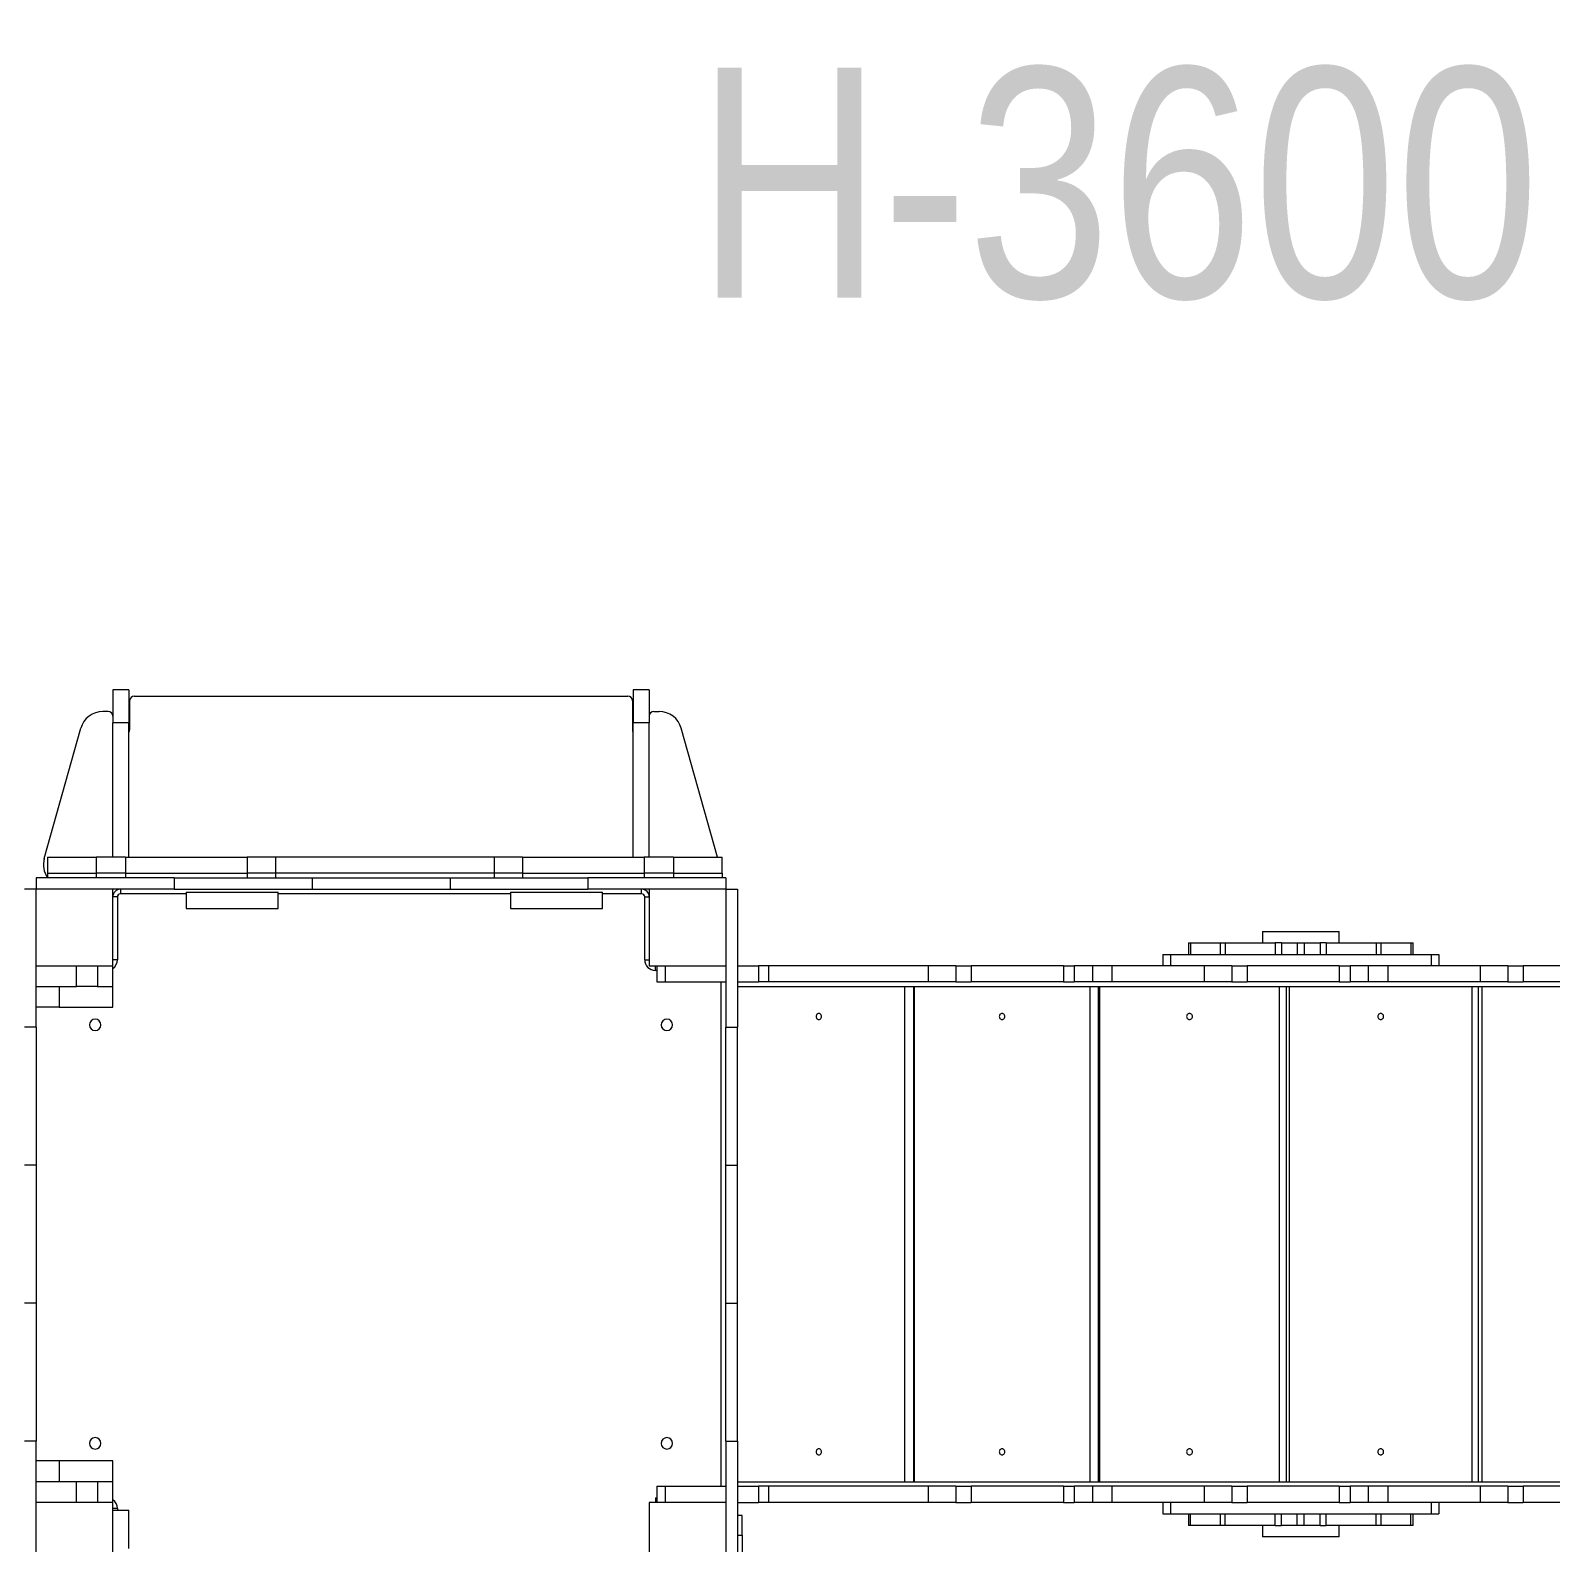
# Model space of a CAD drawing. Header units: millimetres. Extents: x -8113 to 7554, y -5964 to 7452.
# Drawn here: x -2543 to -560, y 1990 to 3963 of the extents above; entities that cross this region are included whole.
import ezdxf

# ---------------------------------------------------------------- set-up
doc = ezdxf.new("R2010")
doc.units = ezdxf.units.MM
for name, color, linetype in [('DIKOM_ОБЪЕКТ', 7, 'Continuous'), ('DIKOM_РАЗМЕР_ЗОНА', 7, 'Continuous'), ('DIKOM_РАЗМЕР_ОБЪЕКТА', 7, 'Continuous')]:
    doc.layers.add(name, color=color, linetype=linetype)
doc.styles.add('style1', font='arial.ttf', dxfattribs={"width": 0.8})
doc.dimstyles.new('1-50', dxfattribs={"dimtxt": 300, "dimasz": 200, "dimexe": 100, "dimexo": 0, "dimgap": 100, "dimtad": 1, "dimtxsty": 'style1', "dimcen": 200, "dimclrd": 7, "dimclre": 7, "dimclrt": 7, "dimadec": 1, "dimazin": 2, "dimtfac": 1, "dimtmove": 0, "dimatfit": 2, "dimfxl": 0, "dimlwd": 25, "dimlwe": 18, "dimarcsym": 0})

# ---------------------------------------------------------------- blocks, each defined once
blk = doc.blocks.new('*D1')
at = {"layer": 'Defpoints', "color": 0, "transparency": 16777216}
for p in [(1.1, 5452.2), (-6929.6, -2947.8), (-2475.9, -2947.8)]:
    blk.add_point(p, dxfattribs=at)
at = {"layer": 'DIKOM_РАЗМЕР_ОБЪЕКТА', "color": 7, "lineweight": 18, "transparency": 16777216}
for p, q in [((1.1, 5452.2), (-7029.6, 5452.2)), ((-2475.9, -2947.8), (-7029.6, -2947.8))]:
    blk.add_line(p, q, dxfattribs=at)
at = {"layer": 'DIKOM_РАЗМЕР_ОБЪЕКТА', "color": 7, "lineweight": 25, "transparency": 16777216}
blk.add_line((-6929.6, 5252.2), (-6929.6, -2747.8), dxfattribs=at)
at = {"layer": 'DIKOM_РАЗМЕР_ОБЪЕКТА', "color": 7, "transparency": 16777216}
for points in [[(-6963, 5252.2), (-6896.3, 5252.2), (-6929.6, 5452.2)], [(-6963, -2747.8), (-6896.3, -2747.8), (-6929.6, -2947.8)]]:
    blk.add_solid(points, dxfattribs=at)
at = {"layer": 'DIKOM_РАЗМЕР_ОБЪЕКТА', "color": 7, "transparency": 16777216, "insert": (-7182.8, 1252.2), "char_height": 300, "attachment_point": 5, "rotation": 90, "style": 'style1'}
blk.add_mtext('8400', dxfattribs=at)
blk = doc.blocks.new('*D3')
at = {"layer": 'Defpoints', "color": 0, "transparency": 16777216}
for p in [(316.1, 7452.2), (-7663, -4447.8), (-3035.9, -4447.8)]:
    blk.add_point(p, dxfattribs=at)
at = {"layer": 'DIKOM_РАЗМЕР_ЗОНА', "color": 7, "lineweight": 18, "transparency": 16777216}
for p, q in [((316.1, 7452.2), (-7763, 7452.2)), ((-3035.9, -4447.8), (-7763, -4447.8))]:
    blk.add_line(p, q, dxfattribs=at)
at = {"layer": 'DIKOM_РАЗМЕР_ЗОНА', "color": 7, "lineweight": 25, "transparency": 16777216}
blk.add_line((-7663, 7252.2), (-7663, -4247.8), dxfattribs=at)
at = {"layer": 'DIKOM_РАЗМЕР_ЗОНА', "color": 7, "transparency": 16777216}
for points in [[(-7696.3, 7252.2), (-7629.7, 7252.2), (-7663, 7452.2)], [(-7696.3, -4247.8), (-7629.7, -4247.8), (-7663, -4447.8)]]:
    blk.add_solid(points, dxfattribs=at)
at = {"layer": 'DIKOM_РАЗМЕР_ЗОНА', "color": 7, "transparency": 16777216, "insert": (-7916.2, 1502.2), "char_height": 300, "attachment_point": 5, "rotation": 90, "style": 'style1'}
blk.add_mtext('11900', dxfattribs=at)

msp = doc.modelspace()

# ---------------------------------------------------------------- linework, layer by layer
at = {"layer": 'DIKOM_ОБЪЕКТ', "color": 7, "linetype": 'Continuous', "lineweight": 15}
for p, q in [((-2414.92, 3102.707), (-2435.92, 3102.707)), ((-2435.92, 3102.707), (-2435.92, 3060.023)), ((-2414.92, 3102.707), (-2414.92, 3060.023)), ((-2407.92, 3094.707), (-1763.92, 3094.707)), ((-2407.92, 3094.707), (-1763.92, 3094.707)), ((-1735.92, 3102.707), (-1756.92, 3102.707)), ((-1756.92, 3102.707), (-1756.92, 3060.023)), ((-1735.92, 3102.707), (-1735.92, 3060.023)), ((-2441.92, 3074.707), (-2448.766, 3074.707)), ((-2448.766, 3074.707), (-2448.766, 3074.707)), ((-2441.92, 3074.707), (-2448.766, 3074.707)), ((-2441.92, 3074.707), (-2441.92, 3074.707)), ((-2413.92, 3088.707), (-2413.92, 3050.707)), ((-1757.92, 3088.707), (-1757.92, 3050.707)), ((-1729.92, 3074.707), (-1723.074, 3074.707)), ((-1729.92, 3074.707), (-1729.92, 3074.707)), ((-1729.92, 3074.707), (-1723.074, 3074.707)), ((-1723.074, 3074.707), (-1723.074, 3074.707)), ((-2414.92, 3060.023), (-2435.92, 3060.023)), ((-2435.92, 2884.707), (-2435.92, 3060.023)), ((-2414.92, 2884.707), (-2414.92, 3060.023)), ((-1735.92, 3060.023), (-1756.92, 3060.023)), ((-1756.92, 2884.707), (-1756.92, 3060.023)), ((-1735.92, 2884.707), (-1735.92, 3060.023)), ((-2525.255, 2882.796), (-2477.655, 3052.796)), ((-2525.255, 2882.796), (-2477.655, 3052.796)), ((-2477.655, 3052.796), (-2477.655, 3052.796)), ((-1647.12, 2884.707), (-1694.185, 3052.796)), ((-1694.185, 3052.796), (-1694.185, 3052.796)), ((-1647.12, 2884.707), (-1694.185, 3052.796)), ((-2525.255, 2882.796), (-2525.255, 2882.796)), ((-2520.92, 2884.707), (-2520.92, 2863.707)), ((-2520.92, 2884.707), (-2457.637, 2884.707)), ((-2457.637, 2884.707), (-2457.637, 2863.707)), ((-2419.24, 2884.707), (-2457.637, 2884.707)), ((-2419.24, 2884.707), (-2419.24, 2863.707)), ((-2419.24, 2884.707), (-2260.517, 2884.707)), ((-2260.517, 2884.707), (-2260.517, 2863.707)), ((-2223.577, 2884.707), (-2260.517, 2884.707)), ((-2223.577, 2884.707), (-2223.577, 2863.707)), ((-1938.264, 2884.707), (-2223.577, 2884.707)), ((-1938.264, 2884.707), (-1938.264, 2863.707)), ((-1901.323, 2884.707), (-1938.264, 2884.707)), ((-1901.323, 2884.707), (-1901.323, 2863.707)), ((-1901.323, 2884.707), (-1742.601, 2884.707)), ((-1742.601, 2884.707), (-1742.601, 2863.707)), ((-1704.203, 2884.707), (-1742.601, 2884.707)), ((-1704.203, 2884.707), (-1704.203, 2863.707)), ((-1704.203, 2884.707), (-1640.92, 2884.707)), ((-1640.92, 2863.707), (-1640.92, 2884.707)), ((-2535.92, 2857.707), (-2535.92, 2842.707)), ((-2355.92, 2857.707), (-2535.92, 2857.707)), ((-2526.366, 2874.707), (-2526.366, 2874.707)), ((-2520.92, 2863.707), (-2457.637, 2863.707)), ((-2520.92, 2863.707), (-2520.92, 2857.707)), ((-2520.92, 2863.707), (-2457.637, 2863.707)), ((-2419.24, 2863.707), (-2457.637, 2863.707)), ((-2419.24, 2863.707), (-2457.637, 2863.707)), ((-2457.637, 2863.707), (-2457.637, 2857.707)), ((-2419.24, 2863.707), (-2260.517, 2863.707)), ((-2419.24, 2863.707), (-2260.517, 2863.707)), ((-2419.24, 2863.707), (-2419.24, 2857.707)), ((-2355.92, 2857.707), (-2355.92, 2842.707)), ((-2355.92, 2857.707), (-2175.92, 2857.707)), ((-2223.577, 2863.707), (-2260.517, 2863.707)), ((-2223.577, 2863.707), (-2260.517, 2863.707)), ((-2260.517, 2863.707), (-2260.517, 2857.707)), ((-1938.264, 2863.707), (-2223.577, 2863.707)), ((-1938.264, 2863.707), (-2223.577, 2863.707)), ((-2223.577, 2863.707), (-2223.577, 2857.707)), ((-2175.92, 2857.707), (-2175.92, 2842.707)), ((-2175.92, 2857.707), (-1995.92, 2857.707)), ((-1995.92, 2857.707), (-1995.92, 2842.707)), ((-1995.92, 2857.707), (-1815.92, 2857.707)), ((-1901.323, 2863.707), (-1938.264, 2863.707)), ((-1901.323, 2863.707), (-1938.264, 2863.707)), ((-1938.264, 2863.707), (-1938.264, 2857.707)), ((-1901.323, 2863.707), (-1742.601, 2863.707)), ((-1901.323, 2863.707), (-1742.601, 2863.707)), ((-1901.323, 2863.707), (-1901.323, 2857.707)), ((-1815.92, 2857.707), (-1815.92, 2842.707)), ((-1635.92, 2857.707), (-1815.92, 2857.707)), ((-1704.203, 2863.707), (-1742.601, 2863.707)), ((-1704.203, 2863.707), (-1742.601, 2863.707)), ((-1742.601, 2863.707), (-1742.601, 2857.707)), ((-1704.203, 2863.707), (-1640.92, 2863.707)), ((-1704.203, 2863.707), (-1640.92, 2863.707)), ((-1704.203, 2863.707), (-1704.203, 2857.707)), ((-1640.92, 2863.707), (-1640.92, 2857.707)), ((-1635.92, 2857.707), (-1635.92, 2842.707)), ((-2535.92, 2842.707), (-2550.92, 2842.707)), ((-2535.92, 2662.707), (-2535.92, 2842.707)), ((-2355.92, 2842.707), (-2535.92, 2842.707)), ((-2435.92, 2742.707), (-2435.92, 2842.707)), ((-2425.92, 2842.707), (-2425.92, 2836.707)), ((-2340.033, 2836.707), (-2425.92, 2836.707)), ((-2355.92, 2842.707), (-2175.92, 2842.707)), ((-2340.033, 2838.707), (-2340.033, 2817.707)), ((-2340.033, 2838.707), (-2220.032, 2838.707)), ((-2220.032, 2817.707), (-2220.032, 2838.707)), ((-1916.924, 2836.707), (-2220.032, 2836.707)), ((-2175.92, 2842.707), (-1995.92, 2842.707)), ((-1995.92, 2842.707), (-1815.92, 2842.707)), ((-1916.924, 2838.707), (-1916.924, 2817.707)), ((-1916.924, 2838.707), (-1796.924, 2838.707)), ((-1635.92, 2842.707), (-1815.92, 2842.707)), ((-1796.924, 2817.707), (-1796.924, 2838.707)), ((-1745.92, 2836.707), (-1796.924, 2836.707)), ((-1745.92, 2836.707), (-1745.92, 2842.707)), ((-1735.92, 2842.707), (-1735.92, 2742.707)), ((-1635.92, 2842.707), (-1635.92, 2662.707)), ((-1635.92, 2842.707), (-1620.92, 2842.707)), ((-1620.92, 2842.707), (-1620.92, 2662.707)), ((-2429.92, 2832.707), (-2435.92, 2832.707)), ((-2429.92, 2832.707), (-2429.92, 2750.707)), ((-2340.033, 2817.707), (-2220.032, 2817.707)), ((-1916.924, 2817.707), (-1796.924, 2817.707)), ((-1741.92, 2750.707), (-1741.92, 2832.707)), ((-1741.92, 2832.707), (-1735.92, 2832.707)), ((-935.92, 2787.707), (-935.92, 2772.707)), ((-935.92, 2787.707), (-835.92, 2787.707)), ((-835.92, 2772.707), (-835.92, 2787.707)), ((-1065.92, 2757.707), (-1065.92, 2742.707)), ((-1065.92, 2757.707), (-1055.92, 2757.707)), ((-1065.92, 2757.707), (-1065.92, 2742.707)), ((-1055.92, 2757.707), (-1055.92, 2742.707)), ((-1055.92, 2757.707), (-715.92, 2757.707)), ((-1032.551, 2772.707), (-1032.551, 2757.707)), ((-1032.551, 2772.707), (-1029.704, 2772.707)), ((-1029.704, 2772.707), (-1029.704, 2757.707)), ((-1029.704, 2772.707), (-991.068, 2772.707)), ((-991.069, 2772.707), (-991.069, 2757.707)), ((-991.069, 2772.707), (-984.401, 2772.707)), ((-984.401, 2772.707), (-984.401, 2757.707)), ((-984.401, 2772.707), (-919.134, 2772.707)), ((-919.134, 2772.707), (-919.134, 2757.707)), ((-911.062, 2772.707), (-919.134, 2772.707)), ((-911.062, 2772.707), (-911.062, 2757.707)), ((-911.062, 2772.707), (-890.433, 2772.707)), ((-890.433, 2772.707), (-890.433, 2757.707)), ((-890.433, 2772.707), (-881.408, 2772.707)), ((-881.408, 2772.707), (-881.408, 2757.707)), ((-881.408, 2772.707), (-860.779, 2772.707)), ((-860.779, 2772.707), (-860.779, 2757.707)), ((-852.707, 2772.707), (-860.779, 2772.707)), ((-852.707, 2772.707), (-852.707, 2757.707)), ((-852.707, 2772.707), (-787.44, 2772.707)), ((-787.44, 2772.707), (-787.44, 2757.707)), ((-787.44, 2772.707), (-780.772, 2772.707)), ((-780.772, 2757.707), (-780.772, 2772.707)), ((-780.771, 2772.707), (-742.136, 2772.707)), ((-742.136, 2772.707), (-742.136, 2757.707)), ((-742.136, 2772.707), (-739.289, 2772.707)), ((-739.289, 2757.707), (-739.289, 2772.707)), ((-715.92, 2757.707), (-715.92, 2742.707)), ((-715.92, 2757.707), (-705.92, 2757.707)), ((-705.92, 2757.707), (-705.92, 2742.707)), ((-2535.92, 2742.707), (-2435.92, 2742.707)), ((-2483.103, 2715.707), (-2483.103, 2742.707)), ((-2455.92, 2742.707), (-2455.92, 2715.707)), ((-2429.92, 2750.707), (-2435.92, 2750.707)), ((-2435.748, 2742.707), (-2435.92, 2742.707)), ((-2435.92, 2715.707), (-2435.92, 2742.707)), ((-2435.748, 2715.707), (-2435.748, 2742.707)), ((-1741.92, 2750.707), (-1735.92, 2750.707)), ((-1735.92, 2742.707), (-1635.92, 2742.707)), ((-1727.92, 2736.707), (-1727.92, 2742.707)), ((-1725.92, 2742.707), (-1725.92, 2721.707)), ((-1725.92, 2742.707), (-1725.92, 2721.707)), ((-1715.394, 2742.707), (-1715.394, 2721.707)), ((-1620.92, 2742.707), (-1593.632, 2742.707)), ((-1593.632, 2742.707), (-1593.632, 2721.707)), ((-1580.404, 2742.707), (-1593.632, 2742.707)), ((-1580.404, 2742.707), (-1580.404, 2721.707)), ((-1371.92, 2742.707), (-1580.404, 2742.707)), ((-1371.92, 2742.707), (-1371.92, 2721.707)), ((-1335.92, 2742.707), (-1371.92, 2742.707)), ((-1335.92, 2742.707), (-1335.92, 2721.707)), ((-1335.92, 2742.707), (-1315.92, 2742.707)), ((-1335.92, 2742.707), (-1335.92, 2721.707)), ((-1315.92, 2742.707), (-1315.92, 2721.707)), ((-1195.634, 2742.707), (-1315.92, 2742.707)), ((-1195.634, 2742.707), (-1195.634, 2721.707)), ((-1195.634, 2742.707), (-1181.441, 2742.707)), ((-1181.441, 2742.707), (-1181.441, 2721.707)), ((-1157.753, 2742.707), (-1181.441, 2742.707)), ((-1157.753, 2742.707), (-1157.753, 2721.707)), ((-1132.206, 2742.707), (-1157.753, 2742.707)), ((-1132.206, 2742.707), (-1132.206, 2721.707)), ((-1011.92, 2742.707), (-1132.206, 2742.707)), ((-1011.92, 2742.707), (-1011.92, 2721.707)), ((-975.92, 2742.707), (-1011.92, 2742.707)), ((-975.92, 2742.707), (-975.92, 2721.707)), ((-975.92, 2742.707), (-955.92, 2742.707)), ((-975.92, 2742.707), (-975.92, 2721.707)), ((-955.92, 2742.707), (-955.92, 2721.707)), ((-835.634, 2742.707), (-955.92, 2742.707)), ((-835.634, 2742.707), (-835.634, 2721.707)), ((-835.634, 2742.707), (-821.442, 2742.707)), ((-821.442, 2742.707), (-821.442, 2721.707)), ((-797.753, 2742.707), (-821.442, 2742.707)), ((-797.753, 2742.707), (-797.753, 2721.707)), ((-772.205, 2742.707), (-797.753, 2742.707)), ((-772.205, 2742.707), (-772.205, 2721.707)), ((-651.92, 2742.707), (-772.205, 2742.707)), ((-651.92, 2742.707), (-651.92, 2721.707)), ((-615.92, 2742.707), (-651.92, 2742.707)), ((-615.92, 2742.707), (-615.92, 2721.707)), ((-615.92, 2742.707), (-595.92, 2742.707)), ((-615.92, 2742.707), (-615.92, 2721.707)), ((-595.92, 2742.707), (-595.92, 2721.707)), ((-455.92, 2742.707), (-595.92, 2742.707)), ((-1725.92, 2736.707), (-1727.92, 2736.707)), ((-1725.92, 2721.707), (-1715.394, 2721.707)), ((-1715.394, 2721.707), (-1635.92, 2721.707)), ((-1641.92, 2063.707), (-1641.92, 2721.707)), ((-1620.92, 2721.707), (-1593.632, 2721.707)), ((-1580.404, 2721.707), (-1593.632, 2721.707)), ((-1371.92, 2721.707), (-1580.404, 2721.707)), ((-1335.92, 2721.707), (-1371.92, 2721.707)), ((-1335.92, 2721.707), (-1315.92, 2721.707)), ((-1195.634, 2721.707), (-1315.92, 2721.707)), ((-1195.634, 2721.707), (-1181.441, 2721.707)), ((-1157.753, 2721.707), (-1181.441, 2721.707)), ((-1132.206, 2721.707), (-1157.753, 2721.707)), ((-1011.92, 2721.707), (-1132.206, 2721.707)), ((-975.92, 2721.707), (-1011.92, 2721.707)), ((-975.92, 2721.707), (-955.92, 2721.707)), ((-835.634, 2721.707), (-955.92, 2721.707)), ((-835.634, 2721.707), (-821.442, 2721.707)), ((-797.753, 2721.707), (-821.442, 2721.707)), ((-772.205, 2721.707), (-797.753, 2721.707)), ((-651.92, 2721.707), (-772.205, 2721.707)), ((-615.92, 2721.707), (-651.92, 2721.707)), ((-615.92, 2721.707), (-595.92, 2721.707)), ((-455.92, 2721.707), (-595.92, 2721.707)), ((-2535.92, 2715.707), (-2483.103, 2715.707)), ((-2505.748, 2715.707), (-2505.748, 2688.707)), ((-2455.92, 2715.707), (-2483.103, 2715.707)), ((-2455.92, 2715.707), (-2435.92, 2715.707)), ((-2435.748, 2715.707), (-2435.92, 2715.707)), ((-2435.748, 2688.707), (-2435.748, 2715.707)), ((-1620.92, 2715.707), (-159.222, 2715.707)), ((-1402.566, 2069.707), (-1402.566, 2715.707)), ((-1390.645, 2069.707), (-1390.645, 2715.707)), ((-1390.525, 2715.707), (-1390.525, 2069.707)), ((-1160.62, 2069.707), (-1160.62, 2715.707)), ((-1150.015, 2069.707), (-1150.015, 2715.707)), ((-1148.49, 2715.707), (-1148.49, 2069.707)), ((-913.561, 2069.707), (-913.561, 2715.707)), ((-904.328, 2069.707), (-904.328, 2715.707)), ((-901.103, 2715.707), (-901.103, 2069.707)), ((-662.087, 2069.707), (-662.087, 2715.707)), ((-654.172, 2069.707), (-654.172, 2715.707)), ((-649.42, 2715.707), (-649.42, 2069.707)), ((-2505.748, 2688.707), (-2535.92, 2688.707)), ((-2505.748, 2688.707), (-2435.748, 2688.707)), ((-2535.92, 2662.707), (-2550.92, 2662.707)), ((-2535.92, 2662.707), (-2535.92, 2482.707)), ((-1635.92, 2662.707), (-1620.92, 2662.707)), ((-1635.92, 2482.707), (-1635.92, 2662.707)), ((-1620.92, 2482.707), (-1620.92, 2662.707)), ((-2535.92, 2482.707), (-2550.92, 2482.707)), ((-2535.92, 2482.707), (-2535.92, 2302.707)), ((-1635.92, 2482.707), (-1620.92, 2482.707)), ((-1635.92, 2302.707), (-1635.92, 2482.707)), ((-1620.92, 2302.707), (-1620.92, 2482.707)), ((-2535.92, 2302.707), (-2550.92, 2302.707)), ((-2535.92, 2302.707), (-2535.92, 2122.707)), ((-1635.92, 2302.707), (-1620.92, 2302.707)), ((-1635.92, 2122.707), (-1635.92, 2302.707)), ((-1620.92, 2122.707), (-1620.92, 2302.707)), ((-2535.92, 2122.707), (-2550.92, 2122.707)), ((-2535.92, 1942.707), (-2535.92, 2122.707)), ((-1635.92, 2122.707), (-1620.92, 2122.707)), ((-1635.92, 2122.707), (-1635.92, 1942.707)), ((-1620.92, 2122.707), (-1620.92, 1942.707)), ((-2505.748, 2096.707), (-2535.92, 2096.707)), ((-2505.748, 2096.707), (-2505.748, 2069.707)), ((-2435.748, 2096.707), (-2505.748, 2096.707)), ((-2435.748, 2069.707), (-2435.748, 2096.707)), ((-2483.103, 2069.707), (-2535.92, 2069.707)), ((-2483.103, 2042.707), (-2483.103, 2069.707)), ((-2455.92, 2069.707), (-2483.103, 2069.707)), ((-2455.92, 2069.707), (-2455.92, 2042.707)), ((-2435.92, 2069.707), (-2455.92, 2069.707)), ((-2435.92, 2069.707), (-2435.748, 2069.707)), ((-2435.92, 2042.707), (-2435.92, 2069.707)), ((-2435.748, 2042.707), (-2435.748, 2069.707)), ((-1725.92, 2063.707), (-1725.92, 2042.707)), ((-1725.92, 2063.707), (-1715.394, 2063.707)), ((-1725.92, 2063.707), (-1725.92, 2042.707)), ((-1715.394, 2063.707), (-1715.394, 2042.707)), ((-1715.394, 2063.707), (-1635.92, 2063.707)), ((-1620.92, 2069.707), (-159.222, 2069.707)), ((-1620.92, 2063.707), (-1593.632, 2063.707)), ((-1593.632, 2063.707), (-1593.632, 2042.707)), ((-1580.404, 2063.707), (-1593.632, 2063.707)), ((-1580.404, 2063.707), (-1580.404, 2042.707)), ((-1371.92, 2063.707), (-1580.404, 2063.707)), ((-1371.92, 2063.707), (-1371.92, 2042.707)), ((-1335.92, 2063.707), (-1371.92, 2063.707)), ((-1335.92, 2063.707), (-1335.92, 2042.707)), ((-1335.92, 2063.707), (-1315.92, 2063.707)), ((-1335.92, 2063.707), (-1335.92, 2042.707)), ((-1315.92, 2063.707), (-1315.92, 2042.707)), ((-1195.634, 2063.707), (-1315.92, 2063.707)), ((-1195.634, 2063.707), (-1195.634, 2042.707)), ((-1195.634, 2063.707), (-1181.441, 2063.707)), ((-1181.441, 2063.707), (-1181.441, 2042.707)), ((-1157.753, 2063.707), (-1181.441, 2063.707)), ((-1157.753, 2063.707), (-1157.753, 2042.707)), ((-1132.206, 2063.707), (-1157.753, 2063.707)), ((-1132.206, 2063.707), (-1132.206, 2042.707)), ((-1011.92, 2063.707), (-1132.206, 2063.707)), ((-1011.92, 2063.707), (-1011.92, 2042.707)), ((-975.92, 2063.707), (-1011.92, 2063.707)), ((-975.92, 2063.707), (-975.92, 2042.707)), ((-975.92, 2063.707), (-955.92, 2063.707)), ((-975.92, 2063.707), (-975.92, 2042.707)), ((-955.92, 2063.707), (-955.92, 2042.707)), ((-835.634, 2063.707), (-955.92, 2063.707)), ((-835.634, 2063.707), (-835.634, 2042.707)), ((-835.634, 2063.707), (-821.442, 2063.707)), ((-821.442, 2063.707), (-821.442, 2042.707)), ((-797.753, 2063.707), (-821.442, 2063.707)), ((-797.753, 2063.707), (-797.753, 2042.707)), ((-772.205, 2063.707), (-797.753, 2063.707)), ((-772.205, 2063.707), (-772.205, 2042.707)), ((-651.92, 2063.707), (-772.205, 2063.707)), ((-651.92, 2063.707), (-651.92, 2042.707)), ((-615.92, 2063.707), (-651.92, 2063.707)), ((-615.92, 2063.707), (-615.92, 2042.707)), ((-615.92, 2063.707), (-595.92, 2063.707)), ((-615.92, 2063.707), (-615.92, 2042.707)), ((-595.92, 2063.707), (-595.92, 2042.707)), ((-455.92, 2063.707), (-595.92, 2063.707)), ((-1727.92, 2048.707), (-1727.92, 2042.707)), ((-1727.92, 2048.707), (-1725.92, 2048.707)), ((-2435.92, 2042.707), (-2535.92, 2042.707)), ((-2435.92, 2042.707), (-2435.748, 2042.707)), ((-2435.92, 1942.707), (-2435.92, 2042.707)), ((-2429.92, 2034.707), (-2435.92, 2034.707)), ((-2435.92, 2032.707), (-2414.92, 2032.707)), ((-2429.92, 2034.707), (-2429.92, 2032.707)), ((-2414.92, 1982.707), (-2414.92, 2032.707)), ((-1635.92, 2042.707), (-1735.92, 2042.707)), ((-1735.92, 2042.707), (-1735.92, 1942.707)), ((-1620.92, 2042.707), (-1593.632, 2042.707)), ((-1614.92, 2025.707), (-1620.92, 2025.707)), ((-1614.92, 1999.808), (-1614.92, 2025.707)), ((-1580.404, 2042.707), (-1593.632, 2042.707)), ((-1371.92, 2042.707), (-1580.404, 2042.707)), ((-1335.92, 2042.707), (-1371.92, 2042.707)), ((-1335.92, 2042.707), (-1315.92, 2042.707)), ((-1195.634, 2042.707), (-1315.92, 2042.707)), ((-1195.634, 2042.707), (-1181.441, 2042.707)), ((-1157.753, 2042.707), (-1181.441, 2042.707)), ((-1132.206, 2042.707), (-1157.753, 2042.707)), ((-1011.92, 2042.707), (-1132.206, 2042.707)), ((-1065.92, 2042.707), (-1065.92, 2027.707)), ((-1065.92, 2042.707), (-1065.92, 2027.707)), ((-1065.92, 2027.707), (-1055.92, 2027.707)), ((-1055.92, 2042.707), (-1055.92, 2027.707)), ((-1055.92, 2027.707), (-715.92, 2027.707)), ((-1032.551, 2027.707), (-1032.551, 2012.707)), ((-1029.704, 2012.707), (-1029.704, 2027.707)), ((-975.92, 2042.707), (-1011.92, 2042.707)), ((-991.068, 2027.707), (-991.068, 2012.707)), ((-984.4, 2012.707), (-984.4, 2027.707)), ((-975.92, 2042.707), (-955.92, 2042.707)), ((-835.634, 2042.707), (-955.92, 2042.707)), ((-919.134, 2012.707), (-919.134, 2027.707)), ((-911.062, 2012.707), (-911.062, 2027.707)), ((-890.432, 2012.707), (-890.432, 2027.707)), ((-881.407, 2012.707), (-881.407, 2027.707)), ((-860.778, 2012.707), (-860.778, 2027.707)), ((-852.706, 2012.707), (-852.706, 2027.707)), ((-835.634, 2042.707), (-821.442, 2042.707)), ((-797.753, 2042.707), (-821.442, 2042.707)), ((-772.205, 2042.707), (-797.753, 2042.707)), ((-787.44, 2012.707), (-787.44, 2027.707)), ((-780.772, 2012.707), (-780.772, 2027.707)), ((-651.92, 2042.707), (-772.205, 2042.707)), ((-742.136, 2012.707), (-742.136, 2027.707)), ((-739.289, 2012.707), (-739.289, 2027.707)), ((-715.92, 2042.707), (-715.92, 2027.707)), ((-715.92, 2027.707), (-705.92, 2027.707)), ((-705.92, 2042.707), (-705.92, 2027.707)), ((-615.92, 2042.707), (-651.92, 2042.707)), ((-615.92, 2042.707), (-595.92, 2042.707)), ((-455.92, 2042.707), (-595.92, 2042.707)), ((-1029.704, 2012.707), (-1032.551, 2012.707)), ((-991.068, 2012.707), (-1029.704, 2012.707)), ((-984.4, 2012.707), (-991.068, 2012.707)), ((-919.134, 2012.707), (-984.4, 2012.707)), ((-935.92, 2012.707), (-935.92, 1997.707)), ((-919.134, 2012.707), (-911.062, 2012.707)), ((-890.432, 2012.707), (-911.062, 2012.707)), ((-881.407, 2012.707), (-890.432, 2012.707)), ((-860.778, 2012.707), (-881.407, 2012.707)), ((-860.778, 2012.707), (-852.706, 2012.707)), ((-787.44, 2012.707), (-852.706, 2012.707)), ((-835.92, 1997.707), (-835.92, 2012.707)), ((-780.772, 2012.707), (-787.44, 2012.707)), ((-742.136, 2012.707), (-780.772, 2012.707)), ((-739.289, 2012.707), (-742.136, 2012.707)), ((-1620.92, 1999.808), (-1614.92, 1999.808)), ((-1614.92, 1999.808), (-1614.92, 1814.17)), ((-835.92, 1997.707), (-935.92, 1997.707))]:
    msp.add_line(p, q, dxfattribs=at)
at = {"layer": 'DIKOM_ОБЪЕКТ', "color": 7, "linetype": 'Continuous', "lineweight": 15, "flags": 128}
for points in [[(-1514.722, 2672.707), (-1513.924, 2672.808), (-1513.165, 2673.104), (-1512.485, 2673.58), (-1511.917, 2674.213), (-1511.489, 2674.972), (-1511.223, 2675.817), (-1511.133, 2676.707), (-1511.223, 2677.597), (-1511.489, 2678.443), (-1511.917, 2679.201), (-1512.485, 2679.835), (-1513.165, 2680.311), (-1513.924, 2680.607), (-1514.722, 2680.707), (-1515.521, 2680.607), (-1516.28, 2680.311), (-1516.96, 2679.835), (-1517.529, 2679.201), (-1517.956, 2678.443), (-1518.221, 2677.597), (-1518.312, 2676.707), (-1518.221, 2675.817), (-1517.956, 2674.972), (-1517.529, 2674.213), (-1516.96, 2673.58), (-1516.28, 2673.104), (-1515.521, 2672.808), (-1514.722, 2672.707)], [(-1275.573, 2672.707), (-1274.754, 2672.808), (-1273.977, 2673.104), (-1273.279, 2673.58), (-1272.697, 2674.213), (-1272.258, 2674.972), (-1271.987, 2675.817), (-1271.894, 2676.707), (-1271.987, 2677.597), (-1272.258, 2678.443), (-1272.697, 2679.201), (-1273.279, 2679.835), (-1273.977, 2680.311), (-1274.754, 2680.607), (-1275.573, 2680.707), (-1276.391, 2680.607), (-1277.169, 2680.311), (-1277.866, 2679.835), (-1278.449, 2679.201), (-1278.887, 2678.443), (-1279.159, 2677.597), (-1279.251, 2676.707), (-1279.159, 2675.817), (-1278.887, 2674.972), (-1278.449, 2674.213), (-1277.866, 2673.58), (-1277.169, 2673.104), (-1276.391, 2672.808), (-1275.573, 2672.707)], [(-1031.025, 2672.707), (-1030.189, 2672.808), (-1029.394, 2673.104), (-1028.681, 2673.58), (-1028.086, 2674.213), (-1027.639, 2674.972), (-1027.361, 2675.817), (-1027.266, 2676.707), (-1027.361, 2677.597), (-1027.639, 2678.443), (-1028.086, 2679.201), (-1028.681, 2679.835), (-1029.394, 2680.311), (-1030.189, 2680.607), (-1031.025, 2680.707), (-1031.861, 2680.607), (-1032.656, 2680.311), (-1033.369, 2679.835), (-1033.964, 2679.201), (-1034.412, 2678.443), (-1034.69, 2677.597), (-1034.784, 2676.707), (-1034.69, 2675.817), (-1034.412, 2674.972), (-1033.964, 2674.213), (-1033.369, 2673.58), (-1032.656, 2673.104), (-1031.861, 2672.808), (-1031.025, 2672.707)], [(-781.595, 2672.707), (-780.744, 2672.808), (-779.936, 2673.104), (-779.211, 2673.58), (-778.605, 2674.213), (-778.149, 2674.972), (-777.866, 2675.817), (-777.771, 2676.707), (-777.866, 2677.597), (-778.149, 2678.443), (-778.605, 2679.201), (-779.211, 2679.835), (-779.936, 2680.311), (-780.744, 2680.607), (-781.595, 2680.707), (-782.446, 2680.607), (-783.254, 2680.311), (-783.98, 2679.835), (-784.585, 2679.201), (-785.04, 2678.443), (-785.323, 2677.597), (-785.419, 2676.707), (-785.323, 2675.817), (-785.04, 2674.972), (-784.585, 2674.213), (-783.98, 2673.58), (-783.254, 2673.104), (-782.446, 2672.808), (-781.595, 2672.707)], [(-1514.722, 2104.707), (-1513.924, 2104.808), (-1513.165, 2105.103), (-1512.485, 2105.58), (-1511.917, 2106.213), (-1511.489, 2106.972), (-1511.223, 2107.817), (-1511.133, 2108.707), (-1511.223, 2109.598), (-1511.489, 2110.443), (-1511.917, 2111.201), (-1512.485, 2111.835), (-1513.165, 2112.311), (-1513.924, 2112.607), (-1514.722, 2112.707), (-1515.521, 2112.607), (-1516.28, 2112.311), (-1516.96, 2111.835), (-1517.529, 2111.201), (-1517.956, 2110.443), (-1518.221, 2109.598), (-1518.312, 2108.707), (-1518.221, 2107.817), (-1517.956, 2106.972), (-1517.529, 2106.213), (-1516.96, 2105.58), (-1516.28, 2105.103), (-1515.521, 2104.808), (-1514.722, 2104.707)], [(-1275.573, 2104.707), (-1274.754, 2104.808), (-1273.977, 2105.103), (-1273.279, 2105.58), (-1272.697, 2106.213), (-1272.258, 2106.972), (-1271.987, 2107.817), (-1271.894, 2108.707), (-1271.987, 2109.598), (-1272.258, 2110.443), (-1272.697, 2111.201), (-1273.279, 2111.835), (-1273.977, 2112.311), (-1274.754, 2112.607), (-1275.573, 2112.707), (-1276.391, 2112.607), (-1277.169, 2112.311), (-1277.866, 2111.835), (-1278.449, 2111.201), (-1278.887, 2110.443), (-1279.159, 2109.598), (-1279.251, 2108.707), (-1279.159, 2107.817), (-1278.887, 2106.972), (-1278.449, 2106.213), (-1277.866, 2105.58), (-1277.169, 2105.103), (-1276.391, 2104.808), (-1275.573, 2104.707)], [(-1031.025, 2104.707), (-1030.189, 2104.808), (-1029.394, 2105.103), (-1028.681, 2105.58), (-1028.086, 2106.213), (-1027.639, 2106.972), (-1027.361, 2107.817), (-1027.266, 2108.707), (-1027.361, 2109.598), (-1027.639, 2110.443), (-1028.086, 2111.201), (-1028.681, 2111.835), (-1029.394, 2112.311), (-1030.189, 2112.607), (-1031.025, 2112.707), (-1031.861, 2112.607), (-1032.656, 2112.311), (-1033.369, 2111.835), (-1033.964, 2111.201), (-1034.412, 2110.443), (-1034.69, 2109.598), (-1034.784, 2108.707), (-1034.69, 2107.817), (-1034.412, 2106.972), (-1033.964, 2106.213), (-1033.369, 2105.58), (-1032.656, 2105.103), (-1031.861, 2104.808), (-1031.025, 2104.707)], [(-781.595, 2104.707), (-780.744, 2104.808), (-779.936, 2105.103), (-779.211, 2105.58), (-778.605, 2106.213), (-778.149, 2106.972), (-777.866, 2107.817), (-777.771, 2108.707), (-777.866, 2109.598), (-778.149, 2110.443), (-778.605, 2111.201), (-779.211, 2111.835), (-779.936, 2112.311), (-780.744, 2112.607), (-781.595, 2112.707), (-782.446, 2112.607), (-783.254, 2112.311), (-783.98, 2111.835), (-784.585, 2111.201), (-785.04, 2110.443), (-785.323, 2109.598), (-785.419, 2108.707), (-785.323, 2107.817), (-785.04, 2106.972), (-784.585, 2106.213), (-783.98, 2105.58), (-783.254, 2105.103), (-782.446, 2104.808), (-781.595, 2104.707)]]:
    msp.add_lwpolyline(points, dxfattribs=at)
at = {"layer": 'DIKOM_ОБЪЕКТ', "color": 7, "linetype": 'Continuous', "lineweight": 15, "extrusion": (2.58442e-14, 3.41066e-15, -1)}
for centre in [(2458.92, 2665.707), (1712.92, 2665.707), (2458.92, 2119.707), (1712.92, 2119.707)]:
    msp.add_circle(centre, 7.5, dxfattribs=at)
at = {"layer": 'DIKOM_ОБЪЕКТ', "color": 7, "linetype": 'Continuous', "lineweight": 15}
for centre, radius, start, end in [((-2407.92, 3088.707), 6, 90, 180), ((-2407.92, 3088.707), 6, 90, 180), ((-1763.92, 3088.707), 6, 0, 90), ((-1763.92, 3088.707), 6, 0, 90), ((-2448.766, 3044.707), 30, 90, 164.357754), ((-2448.766, 3044.707), 30, 90, 164.357754), ((-2441.92, 3068.707), 6, 0, 90), ((-2441.92, 3068.707), 6, 0, 90), ((-1729.92, 3068.707), 6, 90, 180), ((-1729.92, 3068.707), 6, 90, 180), ((-1723.074, 3044.707), 30, 15.642246, 90), ((-1723.074, 3044.707), 30, 15.642246, 90), ((-2419.92, 3050.707), 6, 326.442896, 0), ((-2419.92, 3050.707), 6, 326.442896, 0), ((-1751.92, 3050.707), 6, 180, 213.55731), ((-1751.92, 3050.707), 6, 180, 213.55731), ((-2496.366, 2874.707), 30, 164.357754, 214.518108), ((-2496.366, 2874.707), 30, 164.357754, 180), ((-2425.92, 2832.707), 10, 90, 180), ((-2425.92, 2832.707), 4, 90.007416, 180), ((-1745.92, 2832.707), 10, 0, 90), ((-1745.92, 2832.707), 4, 0.178066, 89.995981), ((-2443.703, 2750.631), 13.783, 305.248672, 0.319578), ((-1727.92, 2750.708), 14.001, 180, 269.99731), ((-2443.775, 2034.743), 13.855, 359.854677, 54.596276)]:
    msp.add_arc(centre, radius, start, end, dxfattribs=at)

# ---------------------------------------------------------------- texts
at = {"layer": 'DIKOM_РАЗМЕР_ОБЪЕКТА', "insert": (-1674.219, 3914.625), "char_height": 300, "width": 1252.54025, "attachment_point": 1, "style": 'style1'}
msp.add_mtext('H-3600', dxfattribs=at)

# ---------------------------------------------------------------- dimensions: what is measured, and where the dimension line sits
at = {"layer": 'DIKOM_РАЗМЕР_ЗОНА'}
dim = msp.add_linear_dim(base=(-7663.014, -4447.848), p1=(316.08, 7452.152), p2=(-3035.92, -4447.848), angle=90, dimstyle='1-50', dxfattribs=at)
dim.commit()
dim.dimension.update_dxf_attribs({"geometry": '*D3', "text_midpoint": (-7663.014, 1502.152), "dimtype": 160})
at = {"layer": 'DIKOM_РАЗМЕР_ОБЪЕКТА'}
dim = msp.add_linear_dim(base=(-6929.623, -2947.848), p1=(1.08, 5452.152), p2=(-2475.92, -2947.848), angle=90, dimstyle='1-50', dxfattribs=at)
dim.commit()
dim.dimension.update_dxf_attribs({"geometry": '*D1', "text_midpoint": (-6929.623, 1252.152), "dimtype": 160})

doc.saveas('drawing.dxf')
